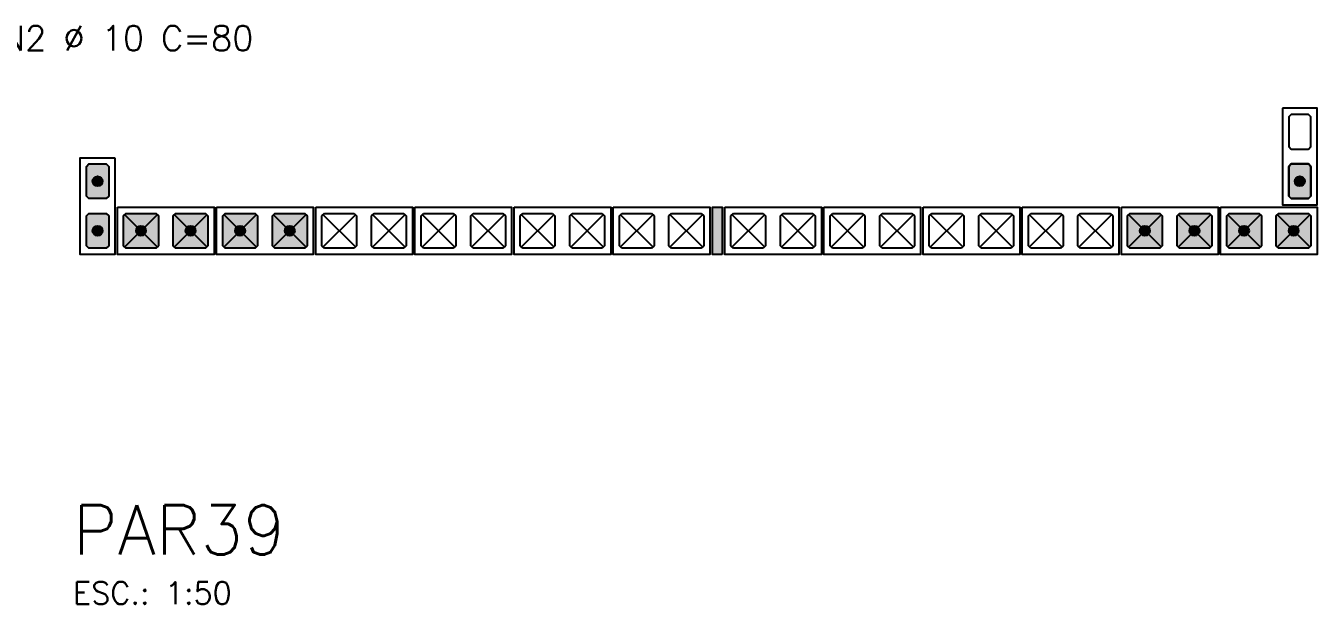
# Model space of a CAD drawing. Extents: x -1.9 to 86, y -1.5 to 61.
# Drawn here: x 6.35 to 16.77, y 20.02 to 24.69 of the extents above; entities that cross this region are included whole.
import ezdxf

# ---------------------------------------------------------------- set-up
doc = ezdxf.new("R2010")
doc.units = 0
doc.header["$MEASUREMENT"] = 0
doc.linetypes.add('ESTILO_TQS_0001', pattern=[0.45, 0.3, -0.15])
for name, color, linetype in [('PENA_01', 1, 'CONTINUOUS'), ('PENA_02', 2, 'CONTINUOUS'), ('PENA_03', 3, 'CONTINUOUS'), ('PENA_06', 6, 'CONTINUOUS'), ('PENA_11', 252, 'CONTINUOUS'), ('PENA_25', 210, 'CONTINUOUS')]:
    doc.layers.add(name, color=color, linetype=linetype)
doc.styles.get("Standard").update_dxf_attribs({"font": 'ROMANS.SHX'})

msp = doc.modelspace()

# ---------------------------------------------------------------- linework, layer by layer
at = {"layer": 'PENA_01', "linetype": 'Continuous'}
for p, q in [((7.149399, 22.906037), (7.409399, 23.166037)), ((7.409399, 22.906037), (7.149399, 23.166037)), ((7.809399, 22.906037), (7.549399, 23.166037)), ((7.549399, 22.906037), (7.809399, 23.166037)), ((7.949399, 22.906037), (8.209399, 23.166037)), ((8.209399, 22.906037), (7.949399, 23.166037)), ((8.609399, 22.906037), (8.349399, 23.166037)), ((8.349399, 22.906037), (8.609399, 23.166037)), ((8.749399, 22.906037), (9.009399, 23.166037)), ((9.009399, 22.906037), (8.749399, 23.166037)), ((9.409399, 22.906037), (9.149399, 23.166037)), ((9.149399, 22.906037), (9.409399, 23.166037)), ((9.549399, 22.906037), (9.809399, 23.166037)), ((9.809399, 22.906037), (9.549399, 23.166037)), ((10.209399, 22.906037), (9.949399, 23.166037)), ((9.949399, 22.906037), (10.209399, 23.166037)), ((10.349399, 22.906037), (10.609399, 23.166037)), ((10.609399, 22.906037), (10.349399, 23.166037)), ((11.009399, 22.906037), (10.749399, 23.166037)), ((10.749399, 22.906037), (11.009399, 23.166037)), ((11.149399, 22.906037), (11.409399, 23.166037)), ((11.409399, 22.906037), (11.149399, 23.166037)), ((11.809399, 22.906037), (11.549399, 23.166037)), ((11.549399, 22.906037), (11.809399, 23.166037)), ((12.049399, 22.906037), (12.309399, 23.166037)), ((12.309399, 22.906037), (12.049399, 23.166037)), ((12.709399, 22.906037), (12.449399, 23.166037)), ((12.449399, 22.906037), (12.709399, 23.166037)), ((12.849399, 22.906037), (13.109399, 23.166037)), ((13.109399, 22.906037), (12.849399, 23.166037)), ((13.509399, 22.906037), (13.249399, 23.166037)), ((13.249399, 22.906037), (13.509399, 23.166037)), ((13.649399, 22.906037), (13.909399, 23.166037)), ((13.909399, 22.906037), (13.649399, 23.166037)), ((14.309399, 22.906037), (14.049399, 23.166037)), ((14.049399, 22.906037), (14.309399, 23.166037)), ((14.449399, 22.906037), (14.709399, 23.166037)), ((14.709399, 22.906037), (14.449399, 23.166037)), ((15.109399, 22.906037), (14.849399, 23.166037)), ((14.849399, 22.906037), (15.109399, 23.166037)), ((15.249399, 22.906037), (15.509399, 23.166037)), ((15.509399, 22.906037), (15.249399, 23.166037)), ((15.909399, 22.906037), (15.649399, 23.166037)), ((15.649399, 22.906037), (15.909399, 23.166037)), ((16.049399, 22.906037), (16.309399, 23.166037)), ((16.309399, 22.906037), (16.049399, 23.166037)), ((16.709399, 22.906037), (16.449399, 23.166037)), ((16.449399, 22.906037), (16.709399, 23.166037))]:
    msp.add_line(p, q, dxfattribs=at)
for points in [[(16.559399, 23.976037), (16.539399, 23.956037), (16.539399, 23.716037), (16.559399, 23.696037), (16.699399, 23.696037), (16.719399, 23.716037), (16.719399, 23.956037), (16.699399, 23.976037), (16.559399, 23.976037)], [(6.999399, 23.576037), (7.019399, 23.556037), (7.019399, 23.316037), (6.999399, 23.296037), (6.859399, 23.296037), (6.839399, 23.316037), (6.839399, 23.556037), (6.859399, 23.576037), (6.999399, 23.576037)], [(16.559399, 23.576037), (16.539399, 23.556037), (16.539399, 23.316037), (16.559399, 23.296037), (16.699399, 23.296037), (16.719399, 23.316037), (16.719399, 23.556037), (16.699399, 23.576037), (16.559399, 23.576037)], [(6.999399, 23.176037), (7.019399, 23.156037), (7.019399, 22.916037), (6.999399, 22.896037), (6.859399, 22.896037), (6.839399, 22.916037), (6.839399, 23.156037), (6.859399, 23.176037), (6.999399, 23.176037)]]:
    msp.add_lwpolyline(points, dxfattribs=at)
at = {"layer": 'PENA_02', "linetype": 'Continuous'}
for points in [[(16.489399, 24.026037), (16.489399, 23.246037), (16.769399, 23.246037), (16.769399, 24.026037), (16.489399, 24.026037)], [(7.069399, 23.626037), (7.069399, 22.846037), (6.789399, 22.846037), (6.789399, 23.626037), (7.069399, 23.626037)], [(7.089399, 23.226037), (7.869399, 23.226037), (7.869399, 22.846037), (7.089399, 22.846037), (7.089399, 23.226037)], [(7.889399, 23.226037), (8.669399, 23.226037), (8.669399, 22.846037), (7.889399, 22.846037), (7.889399, 23.226037)], [(8.689399, 23.226037), (9.469399, 23.226037), (9.469399, 22.846037), (8.689399, 22.846037), (8.689399, 23.226037)], [(9.489399, 23.226037), (10.269399, 23.226037), (10.269399, 22.846037), (9.489399, 22.846037), (9.489399, 23.226037)], [(10.289399, 23.226037), (11.069399, 23.226037), (11.069399, 22.846037), (10.289399, 22.846037), (10.289399, 23.226037)], [(11.089399, 23.226037), (11.869399, 23.226037), (11.869399, 22.846037), (11.089399, 22.846037), (11.089399, 23.226037)], [(11.969399, 22.846037), (11.889399, 22.846037), (11.889399, 23.226037), (11.969399, 23.226037), (11.969399, 22.846037)], [(11.989399, 23.226037), (12.769399, 23.226037), (12.769399, 22.846037), (11.989399, 22.846037), (11.989399, 23.226037)], [(12.789399, 23.226037), (13.569399, 23.226037), (13.569399, 22.846037), (12.789399, 22.846037), (12.789399, 23.226037)], [(13.589399, 23.226037), (14.369399, 23.226037), (14.369399, 22.846037), (13.589399, 22.846037), (13.589399, 23.226037)], [(14.389399, 23.226037), (15.169399, 23.226037), (15.169399, 22.846037), (14.389399, 22.846037), (14.389399, 23.226037)], [(15.189399, 23.226037), (15.969399, 23.226037), (15.969399, 22.846037), (15.189399, 22.846037), (15.189399, 23.226037)], [(15.989399, 23.226037), (16.769399, 23.226037), (16.769399, 22.846037), (15.989399, 22.846037), (15.989399, 23.226037)]]:
    msp.add_lwpolyline(points, dxfattribs=at)
at = {"layer": 'PENA_02', "linetype": 'ESTILO_TQS_0001'}
for points in [[(7.139399, 23.156037), (7.159399, 23.176037), (7.399399, 23.176037), (7.419399, 23.156037), (7.419399, 22.916037), (7.399399, 22.896037), (7.159399, 22.896037), (7.139399, 22.916037), (7.139399, 23.156037)], [(7.539399, 23.156037), (7.559399, 23.176037), (7.799399, 23.176037), (7.819399, 23.156037), (7.819399, 22.916037), (7.799399, 22.896037), (7.559399, 22.896037), (7.539399, 22.916037), (7.539399, 23.156037)], [(7.939399, 23.156037), (7.959399, 23.176037), (8.199399, 23.176037), (8.219399, 23.156037), (8.219399, 22.916037), (8.199399, 22.896037), (7.959399, 22.896037), (7.939399, 22.916037), (7.939399, 23.156037)], [(8.339399, 23.156037), (8.359399, 23.176037), (8.599399, 23.176037), (8.619399, 23.156037), (8.619399, 22.916037), (8.599399, 22.896037), (8.359399, 22.896037), (8.339399, 22.916037), (8.339399, 23.156037)], [(8.739399, 23.156037), (8.759399, 23.176037), (8.999399, 23.176037), (9.019399, 23.156037), (9.019399, 22.916037), (8.999399, 22.896037), (8.759399, 22.896037), (8.739399, 22.916037), (8.739399, 23.156037)], [(9.139399, 23.156037), (9.159399, 23.176037), (9.399399, 23.176037), (9.419399, 23.156037), (9.419399, 22.916037), (9.399399, 22.896037), (9.159399, 22.896037), (9.139399, 22.916037), (9.139399, 23.156037)], [(9.539399, 23.156037), (9.559399, 23.176037), (9.799399, 23.176037), (9.819399, 23.156037), (9.819399, 22.916037), (9.799399, 22.896037), (9.559399, 22.896037), (9.539399, 22.916037), (9.539399, 23.156037)], [(9.939399, 23.156037), (9.959399, 23.176037), (10.199399, 23.176037), (10.219399, 23.156037), (10.219399, 22.916037), (10.199399, 22.896037), (9.959399, 22.896037), (9.939399, 22.916037), (9.939399, 23.156037)], [(10.339399, 23.156037), (10.359399, 23.176037), (10.599399, 23.176037), (10.619399, 23.156037), (10.619399, 22.916037), (10.599399, 22.896037), (10.359399, 22.896037), (10.339399, 22.916037), (10.339399, 23.156037)], [(10.739399, 23.156037), (10.759399, 23.176037), (10.999399, 23.176037), (11.019399, 23.156037), (11.019399, 22.916037), (10.999399, 22.896037), (10.759399, 22.896037), (10.739399, 22.916037), (10.739399, 23.156037)], [(11.139399, 23.156037), (11.159399, 23.176037), (11.399399, 23.176037), (11.419399, 23.156037), (11.419399, 22.916037), (11.399399, 22.896037), (11.159399, 22.896037), (11.139399, 22.916037), (11.139399, 23.156037)], [(11.539399, 23.156037), (11.559399, 23.176037), (11.799399, 23.176037), (11.819399, 23.156037), (11.819399, 22.916037), (11.799399, 22.896037), (11.559399, 22.896037), (11.539399, 22.916037), (11.539399, 23.156037)], [(12.039399, 23.156037), (12.059399, 23.176037), (12.299399, 23.176037), (12.319399, 23.156037), (12.319399, 22.916037), (12.299399, 22.896037), (12.059399, 22.896037), (12.039399, 22.916037), (12.039399, 23.156037)], [(12.439399, 23.156037), (12.459399, 23.176037), (12.699399, 23.176037), (12.719399, 23.156037), (12.719399, 22.916037), (12.699399, 22.896037), (12.459399, 22.896037), (12.439399, 22.916037), (12.439399, 23.156037)], [(12.839399, 23.156037), (12.859399, 23.176037), (13.099399, 23.176037), (13.119399, 23.156037), (13.119399, 22.916037), (13.099399, 22.896037), (12.859399, 22.896037), (12.839399, 22.916037), (12.839399, 23.156037)], [(13.239399, 23.156037), (13.259399, 23.176037), (13.499399, 23.176037), (13.519399, 23.156037), (13.519399, 22.916037), (13.499399, 22.896037), (13.259399, 22.896037), (13.239399, 22.916037), (13.239399, 23.156037)], [(13.639399, 23.156037), (13.659399, 23.176037), (13.899399, 23.176037), (13.919399, 23.156037), (13.919399, 22.916037), (13.899399, 22.896037), (13.659399, 22.896037), (13.639399, 22.916037), (13.639399, 23.156037)], [(14.039399, 23.156037), (14.059399, 23.176037), (14.299399, 23.176037), (14.319399, 23.156037), (14.319399, 22.916037), (14.299399, 22.896037), (14.059399, 22.896037), (14.039399, 22.916037), (14.039399, 23.156037)], [(14.439399, 23.156037), (14.459399, 23.176037), (14.699399, 23.176037), (14.719399, 23.156037), (14.719399, 22.916037), (14.699399, 22.896037), (14.459399, 22.896037), (14.439399, 22.916037), (14.439399, 23.156037)], [(14.839399, 23.156037), (14.859399, 23.176037), (15.099399, 23.176037), (15.119399, 23.156037), (15.119399, 22.916037), (15.099399, 22.896037), (14.859399, 22.896037), (14.839399, 22.916037), (14.839399, 23.156037)], [(15.239399, 23.156037), (15.259399, 23.176037), (15.499399, 23.176037), (15.519399, 23.156037), (15.519399, 22.916037), (15.499399, 22.896037), (15.259399, 22.896037), (15.239399, 22.916037), (15.239399, 23.156037)], [(15.639399, 23.156037), (15.659399, 23.176037), (15.899399, 23.176037), (15.919399, 23.156037), (15.919399, 22.916037), (15.899399, 22.896037), (15.659399, 22.896037), (15.639399, 22.916037), (15.639399, 23.156037)], [(16.039399, 23.156037), (16.059399, 23.176037), (16.299399, 23.176037), (16.319399, 23.156037), (16.319399, 22.916037), (16.299399, 22.896037), (16.059399, 22.896037), (16.039399, 22.916037), (16.039399, 23.156037)], [(16.439399, 23.156037), (16.459399, 23.176037), (16.699399, 23.176037), (16.719399, 23.156037), (16.719399, 22.916037), (16.699399, 22.896037), (16.459399, 22.896037), (16.439399, 22.916037), (16.439399, 23.156037)]]:
    msp.add_lwpolyline(points, dxfattribs=at)
at = {"layer": 'PENA_03', "linetype": 'Continuous'}
for points in [[(6.859399, 23.296037), (6.839399, 23.316037), (6.839399, 23.556037), (6.859399, 23.576037), (6.999399, 23.576037), (7.019399, 23.556037), (7.019399, 23.316037), (6.999399, 23.296037), (6.859399, 23.296037)], [(16.559399, 23.296037), (16.539399, 23.316037), (16.539399, 23.556037), (16.559399, 23.576037), (16.699399, 23.576037), (16.719399, 23.556037), (16.719399, 23.316037), (16.699399, 23.296037), (16.559399, 23.296037)], [(6.859399, 22.896037), (6.839399, 22.916037), (6.839399, 23.156037), (6.859399, 23.176037), (6.999399, 23.176037), (7.019399, 23.156037), (7.019399, 22.916037), (6.999399, 22.896037), (6.859399, 22.896037)], [(7.419399, 22.916037), (7.399399, 22.896037), (7.159399, 22.896037), (7.139399, 22.916037), (7.139399, 23.156037), (7.159399, 23.176037), (7.399399, 23.176037), (7.419399, 23.156037), (7.419399, 22.916037)], [(7.819399, 22.916037), (7.799399, 22.896037), (7.559399, 22.896037), (7.539399, 22.916037), (7.539399, 23.156037), (7.559399, 23.176037), (7.799399, 23.176037), (7.819399, 23.156037), (7.819399, 22.916037)], [(8.219399, 22.916037), (8.199399, 22.896037), (7.959399, 22.896037), (7.939399, 22.916037), (7.939399, 23.156037), (7.959399, 23.176037), (8.199399, 23.176037), (8.219399, 23.156037), (8.219399, 22.916037)], [(8.619399, 22.916037), (8.599399, 22.896037), (8.359399, 22.896037), (8.339399, 22.916037), (8.339399, 23.156037), (8.359399, 23.176037), (8.599399, 23.176037), (8.619399, 23.156037), (8.619399, 22.916037)], [(15.519399, 22.916037), (15.499399, 22.896037), (15.259399, 22.896037), (15.239399, 22.916037), (15.239399, 23.156037), (15.259399, 23.176037), (15.499399, 23.176037), (15.519399, 23.156037), (15.519399, 22.916037)], [(15.919399, 22.916037), (15.899399, 22.896037), (15.659399, 22.896037), (15.639399, 22.916037), (15.639399, 23.156037), (15.659399, 23.176037), (15.899399, 23.176037), (15.919399, 23.156037), (15.919399, 22.916037)], [(16.319399, 22.916037), (16.299399, 22.896037), (16.059399, 22.896037), (16.039399, 22.916037), (16.039399, 23.156037), (16.059399, 23.176037), (16.299399, 23.176037), (16.319399, 23.156037), (16.319399, 22.916037)], [(16.719399, 22.916037), (16.699399, 22.896037), (16.459399, 22.896037), (16.439399, 22.916037), (16.439399, 23.156037), (16.459399, 23.176037), (16.699399, 23.176037), (16.719399, 23.156037), (16.719399, 22.916037)]]:
    msp.add_lwpolyline(points, dxfattribs=at)
for centre in [(6.929399, 23.436037), (16.629399, 23.436037), (6.929399, 23.036037), (7.279399, 23.036037), (7.679399, 23.036037), (8.079399, 23.036037), (8.479399, 23.036037), (15.379399, 23.036037), (15.779399, 23.036037), (16.179399, 23.036037), (16.579399, 23.036037)]:
    msp.add_circle(centre, 0.04, dxfattribs=at)
for points in [[(6.969399, 23.436037), (6.909399, 23.470678), (6.891811, 23.449718)], [(6.969399, 23.436037), (6.891811, 23.449718), (6.891811, 23.422357)], [(6.969399, 23.436037), (6.936345, 23.47543), (6.909399, 23.470678)], [(6.969399, 23.436037), (6.960041, 23.461749), (6.936345, 23.47543)], [(16.669399, 23.436037), (16.609399, 23.470678), (16.591811, 23.449718)], [(16.669399, 23.436037), (16.591811, 23.449718), (16.591811, 23.422357)], [(16.669399, 23.436037), (16.636345, 23.47543), (16.609399, 23.470678)], [(16.669399, 23.436037), (16.660041, 23.461749), (16.636345, 23.47543)], [(6.969399, 23.436037), (6.891811, 23.422357), (6.909399, 23.401396)], [(6.969399, 23.436037), (6.909399, 23.401396), (6.936345, 23.396645)], [(6.969399, 23.436037), (6.936345, 23.396645), (6.960041, 23.410326)], [(6.969399, 23.436037), (6.960041, 23.410326), (6.969399, 23.436037)], [(16.669399, 23.436037), (16.591811, 23.422357), (16.609399, 23.401396)], [(16.669399, 23.436037), (16.609399, 23.401396), (16.636345, 23.396645)], [(16.669399, 23.436037), (16.636345, 23.396645), (16.660041, 23.410326)], [(16.669399, 23.436037), (16.660041, 23.410326), (16.669399, 23.436037)], [(6.969399, 23.036037), (6.909399, 23.070678), (6.891811, 23.049718)], [(6.969399, 23.036037), (6.891811, 23.049718), (6.891811, 23.022357)], [(6.969399, 23.036037), (6.891811, 23.022357), (6.909399, 23.001396)], [(6.969399, 23.036037), (6.936345, 23.07543), (6.909399, 23.070678)], [(6.969399, 23.036037), (6.909399, 23.001396), (6.936345, 22.996645)], [(6.969399, 23.036037), (6.960041, 23.061749), (6.936345, 23.07543)], [(6.969399, 23.036037), (6.936345, 22.996645), (6.960041, 23.010326)], [(6.969399, 23.036037), (6.960041, 23.010326), (6.969399, 23.036037)], [(7.319399, 23.036037), (7.259399, 23.070678), (7.241811, 23.049718)], [(7.319399, 23.036037), (7.241811, 23.049718), (7.241811, 23.022357)], [(7.319399, 23.036037), (7.241811, 23.022357), (7.259399, 23.001396)], [(7.319399, 23.036037), (7.286345, 23.07543), (7.259399, 23.070678)], [(7.319399, 23.036037), (7.259399, 23.001396), (7.286345, 22.996645)], [(7.319399, 23.036037), (7.310041, 23.061749), (7.286345, 23.07543)], [(7.319399, 23.036037), (7.286345, 22.996645), (7.310041, 23.010326)], [(7.319399, 23.036037), (7.310041, 23.010326), (7.319399, 23.036037)], [(7.719399, 23.036037), (7.659399, 23.070678), (7.641811, 23.049718)], [(7.719399, 23.036037), (7.641811, 23.049718), (7.641811, 23.022357)], [(7.719399, 23.036037), (7.641811, 23.022357), (7.659399, 23.001396)], [(7.719399, 23.036037), (7.686345, 23.07543), (7.659399, 23.070678)], [(7.719399, 23.036037), (7.659399, 23.001396), (7.686345, 22.996645)], [(7.719399, 23.036037), (7.710041, 23.061749), (7.686345, 23.07543)], [(7.719399, 23.036037), (7.686345, 22.996645), (7.710041, 23.010326)], [(7.719399, 23.036037), (7.710041, 23.010326), (7.719399, 23.036037)], [(8.119399, 23.036037), (8.059399, 23.070678), (8.041811, 23.049718)], [(8.119399, 23.036037), (8.041811, 23.049718), (8.041811, 23.022357)], [(8.119399, 23.036037), (8.041811, 23.022357), (8.059399, 23.001396)], [(8.119399, 23.036037), (8.086345, 23.07543), (8.059399, 23.070678)], [(8.119399, 23.036037), (8.059399, 23.001396), (8.086345, 22.996645)], [(8.119399, 23.036037), (8.110041, 23.061749), (8.086345, 23.07543)], [(8.119399, 23.036037), (8.086345, 22.996645), (8.110041, 23.010326)], [(8.119399, 23.036037), (8.110041, 23.010326), (8.119399, 23.036037)], [(8.519399, 23.036037), (8.459399, 23.070678), (8.441811, 23.049718)], [(8.519399, 23.036037), (8.441811, 23.049718), (8.441811, 23.022357)], [(8.519399, 23.036037), (8.441811, 23.022357), (8.459399, 23.001396)], [(8.519399, 23.036037), (8.486345, 23.07543), (8.459399, 23.070678)], [(8.519399, 23.036037), (8.459399, 23.001396), (8.486345, 22.996645)], [(8.519399, 23.036037), (8.510041, 23.061749), (8.486345, 23.07543)], [(8.519399, 23.036037), (8.486345, 22.996645), (8.510041, 23.010326)], [(8.519399, 23.036037), (8.510041, 23.010326), (8.519399, 23.036037)], [(15.419399, 23.036037), (15.359399, 23.070678), (15.341811, 23.049718)], [(15.419399, 23.036037), (15.341811, 23.049718), (15.341811, 23.022357)], [(15.419399, 23.036037), (15.341811, 23.022357), (15.359399, 23.001396)], [(15.419399, 23.036037), (15.386345, 23.07543), (15.359399, 23.070678)], [(15.419399, 23.036037), (15.359399, 23.001396), (15.386345, 22.996645)], [(15.419399, 23.036037), (15.410041, 23.061749), (15.386345, 23.07543)], [(15.419399, 23.036037), (15.386345, 22.996645), (15.410041, 23.010326)], [(15.419399, 23.036037), (15.410041, 23.010326), (15.419399, 23.036037)], [(15.819399, 23.036037), (15.759399, 23.070678), (15.741811, 23.049718)], [(15.819399, 23.036037), (15.741811, 23.049718), (15.741811, 23.022357)], [(15.819399, 23.036037), (15.741811, 23.022357), (15.759399, 23.001396)], [(15.819399, 23.036037), (15.786345, 23.07543), (15.759399, 23.070678)], [(15.819399, 23.036037), (15.759399, 23.001396), (15.786345, 22.996645)], [(15.819399, 23.036037), (15.810041, 23.061749), (15.786345, 23.07543)], [(15.819399, 23.036037), (15.786345, 22.996645), (15.810041, 23.010326)], [(15.819399, 23.036037), (15.810041, 23.010326), (15.819399, 23.036037)], [(16.219399, 23.036037), (16.159399, 23.070678), (16.141811, 23.049718)], [(16.219399, 23.036037), (16.141811, 23.049718), (16.141811, 23.022357)], [(16.219399, 23.036037), (16.141811, 23.022357), (16.159399, 23.001396)], [(16.219399, 23.036037), (16.186345, 23.07543), (16.159399, 23.070678)], [(16.219399, 23.036037), (16.159399, 23.001396), (16.186345, 22.996645)], [(16.219399, 23.036037), (16.210041, 23.061749), (16.186345, 23.07543)], [(16.219399, 23.036037), (16.186345, 22.996645), (16.210041, 23.010326)], [(16.219399, 23.036037), (16.210041, 23.010326), (16.219399, 23.036037)], [(16.619399, 23.036037), (16.559399, 23.070678), (16.541811, 23.049718)], [(16.619399, 23.036037), (16.541811, 23.049718), (16.541811, 23.022357)], [(16.619399, 23.036037), (16.541811, 23.022357), (16.559399, 23.001396)], [(16.619399, 23.036037), (16.586345, 23.07543), (16.559399, 23.070678)], [(16.619399, 23.036037), (16.559399, 23.001396), (16.586345, 22.996645)], [(16.619399, 23.036037), (16.610041, 23.061749), (16.586345, 23.07543)], [(16.619399, 23.036037), (16.586345, 22.996645), (16.610041, 23.010326)], [(16.619399, 23.036037), (16.610041, 23.010326), (16.619399, 23.036037)]]:
    msp.add_solid(points, dxfattribs=at)
at = {"layer": 'PENA_11', "linetype": 'Continuous'}
for points in [[(6.859399, 23.296037), (6.839399, 23.556037), (6.859399, 23.576037)], [(6.859399, 23.296037), (6.839399, 23.316037), (6.839399, 23.556037)], [(6.859399, 23.296037), (6.859399, 23.576037), (6.999399, 23.576037)], [(6.859399, 23.296037), (6.999399, 23.576037), (7.019399, 23.556037)], [(6.859399, 23.296037), (7.019399, 23.556037), (7.019399, 23.316037)], [(16.559399, 23.296037), (16.539399, 23.556037), (16.559399, 23.576037)], [(16.559399, 23.296037), (16.539399, 23.316037), (16.539399, 23.556037)], [(16.559399, 23.296037), (16.559399, 23.576037), (16.699399, 23.576037)], [(16.559399, 23.296037), (16.699399, 23.576037), (16.719399, 23.556037)], [(16.559399, 23.296037), (16.719399, 23.556037), (16.719399, 23.316037)], [(6.859399, 23.296037), (7.019399, 23.316037), (6.999399, 23.296037)], [(6.859399, 23.296037), (6.999399, 23.296037), (6.859399, 23.296037)], [(16.559399, 23.296037), (16.719399, 23.316037), (16.699399, 23.296037)], [(16.559399, 23.296037), (16.699399, 23.296037), (16.559399, 23.296037)], [(6.859399, 22.896037), (6.839399, 23.156037), (6.859399, 23.176037)], [(6.859399, 22.896037), (6.839399, 22.916037), (6.839399, 23.156037)], [(6.859399, 22.896037), (6.859399, 23.176037), (6.999399, 23.176037)], [(6.859399, 22.896037), (6.999399, 23.176037), (7.019399, 23.156037)], [(6.859399, 22.896037), (7.019399, 23.156037), (7.019399, 22.916037)], [(7.419399, 22.916037), (7.139399, 23.156037), (7.159399, 23.176037)], [(7.419399, 22.916037), (7.139399, 22.916037), (7.139399, 23.156037)], [(7.419399, 22.916037), (7.159399, 23.176037), (7.399399, 23.176037)], [(7.419399, 22.916037), (7.399399, 23.176037), (7.419399, 23.156037)], [(7.419399, 22.916037), (7.419399, 23.156037), (7.419399, 22.916037)], [(7.819399, 22.916037), (7.539399, 23.156037), (7.559399, 23.176037)], [(7.819399, 22.916037), (7.539399, 22.916037), (7.539399, 23.156037)], [(7.819399, 22.916037), (7.559399, 23.176037), (7.799399, 23.176037)], [(7.819399, 22.916037), (7.799399, 23.176037), (7.819399, 23.156037)], [(7.819399, 22.916037), (7.819399, 23.156037), (7.819399, 22.916037)], [(8.219399, 22.916037), (7.939399, 23.156037), (7.959399, 23.176037)], [(8.219399, 22.916037), (7.939399, 22.916037), (7.939399, 23.156037)], [(8.219399, 22.916037), (7.959399, 23.176037), (8.199399, 23.176037)], [(8.219399, 22.916037), (8.199399, 23.176037), (8.219399, 23.156037)], [(8.219399, 22.916037), (8.219399, 23.156037), (8.219399, 22.916037)], [(8.619399, 22.916037), (8.339399, 23.156037), (8.359399, 23.176037)], [(8.619399, 22.916037), (8.339399, 22.916037), (8.339399, 23.156037)], [(8.619399, 22.916037), (8.359399, 23.176037), (8.599399, 23.176037)], [(8.619399, 22.916037), (8.599399, 23.176037), (8.619399, 23.156037)], [(8.619399, 22.916037), (8.619399, 23.156037), (8.619399, 22.916037)], [(15.519399, 22.916037), (15.239399, 23.156037), (15.259399, 23.176037)], [(15.519399, 22.916037), (15.239399, 22.916037), (15.239399, 23.156037)], [(15.519399, 22.916037), (15.259399, 23.176037), (15.499399, 23.176037)], [(15.519399, 22.916037), (15.499399, 23.176037), (15.519399, 23.156037)], [(15.519399, 22.916037), (15.519399, 23.156037), (15.519399, 22.916037)], [(15.919399, 22.916037), (15.639399, 23.156037), (15.659399, 23.176037)], [(15.919399, 22.916037), (15.639399, 22.916037), (15.639399, 23.156037)], [(15.919399, 22.916037), (15.659399, 23.176037), (15.899399, 23.176037)], [(15.919399, 22.916037), (15.899399, 23.176037), (15.919399, 23.156037)], [(15.919399, 22.916037), (15.919399, 23.156037), (15.919399, 22.916037)], [(16.319399, 22.916037), (16.039399, 23.156037), (16.059399, 23.176037)], [(16.319399, 22.916037), (16.039399, 22.916037), (16.039399, 23.156037)], [(16.319399, 22.916037), (16.059399, 23.176037), (16.299399, 23.176037)], [(16.319399, 22.916037), (16.299399, 23.176037), (16.319399, 23.156037)], [(16.319399, 22.916037), (16.319399, 23.156037), (16.319399, 22.916037)], [(16.719399, 22.916037), (16.439399, 23.156037), (16.459399, 23.176037)], [(16.719399, 22.916037), (16.439399, 22.916037), (16.439399, 23.156037)], [(16.719399, 22.916037), (16.459399, 23.176037), (16.699399, 23.176037)], [(16.719399, 22.916037), (16.699399, 23.176037), (16.719399, 23.156037)], [(16.719399, 22.916037), (16.719399, 23.156037), (16.719399, 22.916037)], [(6.859399, 22.896037), (7.019399, 22.916037), (6.999399, 22.896037)], [(6.859399, 22.896037), (6.999399, 22.896037), (6.859399, 22.896037)], [(7.419399, 22.916037), (7.159399, 22.896037), (7.139399, 22.916037)], [(7.419399, 22.916037), (7.399399, 22.896037), (7.159399, 22.896037)], [(7.819399, 22.916037), (7.559399, 22.896037), (7.539399, 22.916037)], [(7.819399, 22.916037), (7.799399, 22.896037), (7.559399, 22.896037)], [(8.219399, 22.916037), (7.959399, 22.896037), (7.939399, 22.916037)], [(8.219399, 22.916037), (8.199399, 22.896037), (7.959399, 22.896037)], [(8.619399, 22.916037), (8.359399, 22.896037), (8.339399, 22.916037)], [(8.619399, 22.916037), (8.599399, 22.896037), (8.359399, 22.896037)], [(15.519399, 22.916037), (15.259399, 22.896037), (15.239399, 22.916037)], [(15.519399, 22.916037), (15.499399, 22.896037), (15.259399, 22.896037)], [(15.919399, 22.916037), (15.659399, 22.896037), (15.639399, 22.916037)], [(15.919399, 22.916037), (15.899399, 22.896037), (15.659399, 22.896037)], [(16.319399, 22.916037), (16.059399, 22.896037), (16.039399, 22.916037)], [(16.319399, 22.916037), (16.299399, 22.896037), (16.059399, 22.896037)], [(16.719399, 22.916037), (16.459399, 22.896037), (16.439399, 22.916037)], [(16.719399, 22.916037), (16.699399, 22.896037), (16.459399, 22.896037)]]:
    msp.add_solid(points, dxfattribs=at)
at = {"layer": 'PENA_25', "linetype": 'Continuous'}
msp.add_lwpolyline([(11.969399, 22.846037), (11.889399, 22.846037), (11.889399, 23.226037), (11.969399, 23.226037), (11.969399, 22.846037)], dxfattribs=at)
for points in [[(11.969399, 22.846037), (11.889399, 22.846037), (11.889399, 23.226037)], [(11.969399, 22.846037), (11.889399, 23.226037), (11.969399, 23.226037)], [(11.969399, 22.846037), (11.969399, 23.226037), (11.969399, 22.846037)]]:
    msp.add_solid(points, dxfattribs=at)

# ---------------------------------------------------------------- texts
at = {"layer": 'PENA_03', "linetype": 'Continuous'}
for s, height, p in [('6 N2 %%c 10 C=80', 0.2, (5.846977, 24.490693)), ('ESC.: 1:50', 0.18, (6.731262, 20.022325))]:
    msp.add_text(s, height=height, dxfattribs=at).set_placement(p)
at = {"layer": 'PENA_06', "linetype": 'Continuous'}
msp.add_text('PAR39', height=0.4, dxfattribs=at).set_placement((6.731262, 20.422325))

doc.saveas('drawing.dxf')
